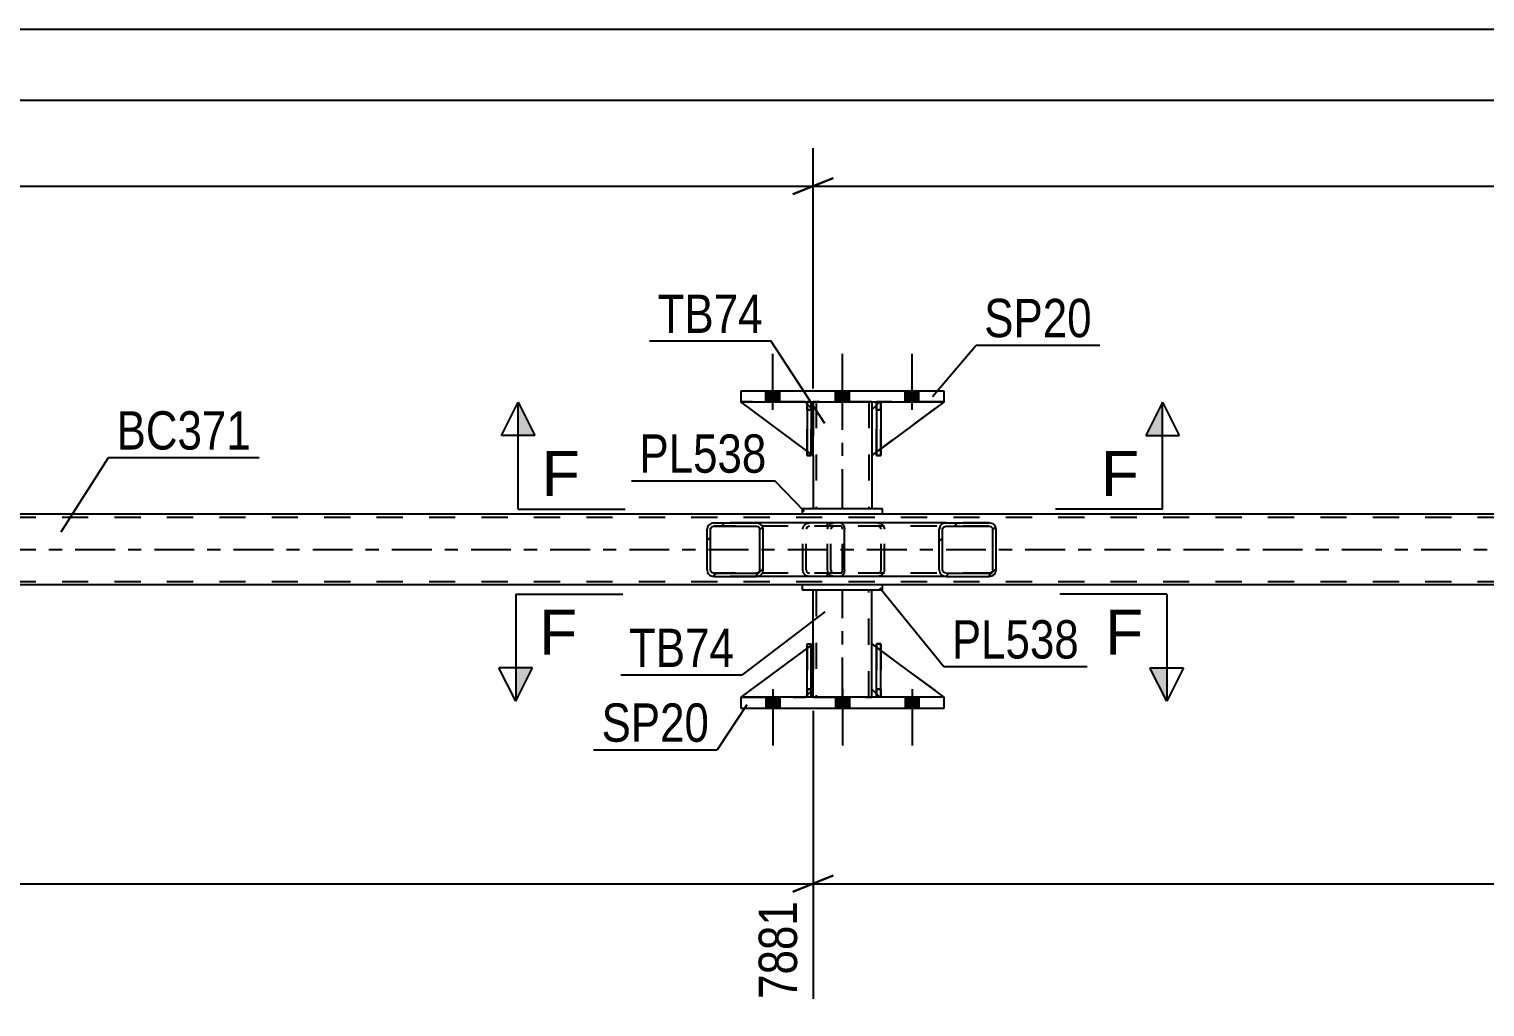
# Model space of a CAD drawing. Header units: millimetres. Extents: x 0 to 841, y 0 to 594.
# Drawn here: x 269 to 377.8, y 212.9 to 286 of the extents above; entities that cross this region are included whole.
import ezdxf

# ---------------------------------------------------------------- set-up
doc = ezdxf.new("R2010")
doc.units = ezdxf.units.MM
doc.linetypes.add('DXK_LINE_DOT2', pattern=[3.9198, 1.9599, -1.9599])
doc.linetypes.add('DXK_LINE_DOT3', pattern=[5.9187, 2.979, -0.9799, 0.9799, -0.9799])
doc.styles.add('Arial', font='ARIAL.TTF', dxfattribs={"height": 0.2})
doc.styles.add('Arial Narrow', font='ARIALN.TTF', dxfattribs={"height": 0.2})

# ---------------------------------------------------------------- blocks, each defined once
blk = doc.blocks.new('Bolt-814521622-2809 - 2731')
at = {"linetype": 'Continuous'}
for points in [[(324.07, 258.15), (325.11, 258.15), (325.11, 258.95), (324.07, 258.95)], [(324.07, 258.15), (325.11, 258.15), (325.11, 258.95), (324.07, 258.95)], [(324.07, 258.15), (325.11, 258.15), (325.11, 258.95), (324.07, 258.95)], [(329.27, 258.15), (330.31, 258.15), (330.31, 258.95), (329.27, 258.95)], [(329.27, 258.15), (330.31, 258.15), (330.31, 258.95), (329.27, 258.95)], [(334.47, 258.15), (335.51, 258.15), (335.51, 258.95), (334.47, 258.95)], [(334.47, 258.15), (335.51, 258.15), (335.51, 258.95), (334.47, 258.95)], [(334.47, 258.15), (335.51, 258.15), (335.51, 258.95), (334.47, 258.95)]]:
    blk.add_hatch(color=1, dxfattribs=at).paths.add_polyline_path(points)
at = {"color": 1, "linetype": 'Continuous'}
for p, q in [((324.59, 257.55), (324.59, 261.75)), ((324.59, 257.55), (324.59, 261.75)), ((324.59, 257.55), (324.59, 261.75)), ((329.79, 257.55), (329.79, 261.75)), ((329.79, 257.55), (329.79, 261.75)), ((334.99, 257.55), (334.99, 261.75)), ((334.99, 257.55), (334.99, 261.75)), ((334.99, 257.55), (334.99, 261.75)), ((324.07, 258.15), (324.07, 258.95)), ((324.07, 258.15), (324.07, 258.95)), ((324.07, 258.15), (324.07, 258.95)), ((325.11, 258.15), (325.11, 258.95)), ((325.11, 258.15), (325.11, 258.95)), ((325.11, 258.15), (325.11, 258.95)), ((329.27, 258.15), (329.27, 258.95)), ((329.27, 258.15), (329.27, 258.95)), ((330.31, 258.15), (330.31, 258.95)), ((330.31, 258.15), (330.31, 258.95)), ((334.47, 258.15), (334.47, 258.95)), ((334.47, 258.15), (334.47, 258.95)), ((334.47, 258.15), (334.47, 258.95)), ((335.51, 258.15), (335.51, 258.95)), ((335.51, 258.15), (335.51, 258.95)), ((335.51, 258.15), (335.51, 258.95))]:
    blk.add_line(p, q, dxfattribs=at)
blk = doc.blocks.new('Bolt-814521622-2810 - 2731')
at = {"linetype": 'Continuous'}
for points in [[(325.11, 236.07), (324.07, 236.07), (324.07, 235.27), (325.11, 235.27)], [(325.11, 236.07), (324.07, 236.07), (324.07, 235.27), (325.11, 235.27)], [(325.11, 236.07), (324.07, 236.07), (324.07, 235.27), (325.11, 235.27)], [(330.31, 236.07), (329.27, 236.07), (329.27, 235.27), (330.31, 235.27)], [(330.31, 236.07), (329.27, 236.07), (329.27, 235.27), (330.31, 235.27)], [(335.51, 236.07), (334.47, 236.07), (334.47, 235.27), (335.51, 235.27)], [(335.51, 236.07), (334.47, 236.07), (334.47, 235.27), (335.51, 235.27)], [(335.51, 236.07), (334.47, 236.07), (334.47, 235.27), (335.51, 235.27)]]:
    blk.add_hatch(color=1, dxfattribs=at).paths.add_polyline_path(points)
at = {"color": 1, "linetype": 'Continuous'}
for p, q in [((324.59, 236.67), (324.59, 232.47)), ((324.59, 236.67), (324.59, 232.47)), ((324.59, 236.67), (324.59, 232.47)), ((329.79, 236.67), (329.79, 232.47)), ((329.79, 236.67), (329.79, 232.47)), ((334.99, 236.67), (334.99, 232.47)), ((334.99, 236.67), (334.99, 232.47)), ((334.99, 236.67), (334.99, 232.47)), ((324.07, 236.07), (324.07, 235.27)), ((324.07, 236.07), (324.07, 235.27)), ((324.07, 236.07), (324.07, 235.27)), ((325.11, 236.07), (325.11, 235.27)), ((325.11, 236.07), (325.11, 235.27)), ((325.11, 236.07), (325.11, 235.27)), ((329.27, 236.07), (329.27, 235.27)), ((329.27, 236.07), (329.27, 235.27)), ((330.31, 236.07), (330.31, 235.27)), ((330.31, 236.07), (330.31, 235.27)), ((334.47, 236.07), (334.47, 235.27)), ((334.47, 236.07), (334.47, 235.27)), ((334.47, 236.07), (334.47, 235.27)), ((335.51, 236.07), (335.51, 235.27)), ((335.51, 236.07), (335.51, 235.27)), ((335.51, 236.07), (335.51, 235.27))]:
    blk.add_line(p, q, dxfattribs=at)
blk = doc.blocks.new('Part-814521622-2860 - 2731')
at = {"color": 7, "linetype": 'DXK_LINE_DOT2'}
for p, q in [((724.18, 249.51), (65.27, 249.51)), ((332.79, 249.75), (326.79, 249.75)), ((724.18, 244.71), (65.27, 244.71)), ((332.79, 244.47), (326.79, 244.47))]:
    blk.add_line(p, q, dxfattribs=at)
at = {"color": 2, "linetype": 'Continuous'}
for p, q in [((326.79, 249.75), (162.52, 249.75)), ((582.19, 249.75), (332.79, 249.75)), ((326.79, 244.47), (162.52, 244.47)), ((582.19, 244.47), (332.79, 244.47))]:
    blk.add_line(p, q, dxfattribs=at)
at = {"color": 7, "linetype": 'DXK_LINE_DOT3'}
blk.add_line((65.27, 247.11), (724.18, 247.11), dxfattribs=at)
blk = doc.blocks.new('Part-814521622-2909 - 2731')
at = {"color": 2, "linetype": 'Continuous'}
for p, q in [((332.79, 250.15), (326.79, 250.15)), ((326.79, 249.75), (326.79, 250.15)), ((332.79, 249.75), (326.79, 249.75)), ((332.79, 249.75), (332.79, 250.15))]:
    blk.add_line(p, q, dxfattribs=at)
blk = doc.blocks.new('Part-814521622-2921 - 2731')
at = {"linetype": 'Continuous'}
h = blk.add_hatch(dxfattribs=at)
h.set_pattern_fill('', scale=0.7, style=0, pattern_type=0)
h.set_pattern_definition([(45, (323.8251, 248.8128), (-1.57154, 1.57154), [])])
h.paths.add_polyline_path([(323.86, 248.63), (323.83, 248.81), (323.72, 248.97), (323.55, 249.07), (323.36, 249.11), (320.18, 249.11), (319.98, 249.07), (319.82, 248.97), (319.71, 248.81), (319.67, 248.63), (319.67, 245.59), (319.71, 245.41), (319.82, 245.25), (319.98, 245.15), (320.18, 245.11), (323.36, 245.11), (323.55, 245.15), (323.72, 245.25), (323.83, 245.41), (323.86, 245.59)])
h.paths.add_polyline_path([(323.59, 245.5), (323.54, 245.42), (323.46, 245.37), (323.36, 245.35), (320.18, 245.35), (320.08, 245.37), (320, 245.42), (319.94, 245.5), (319.92, 245.59), (319.92, 248.63), (319.94, 248.72), (320, 248.8), (320.08, 248.85), (320.18, 248.87), (323.36, 248.87), (323.46, 248.85), (323.54, 248.8), (323.59, 248.72), (323.61, 248.63), (323.61, 245.59)])
at = {"color": 2, "linetype": 'Continuous'}
for p, q in [((319.71, 248.81), (319.67, 248.63)), ((319.67, 245.59), (319.67, 248.63)), ((319.92, 248.63), (319.94, 248.72)), ((319.92, 245.59), (319.92, 248.63)), ((319.94, 248.72), (320, 248.8)), ((320.18, 249.11), (319.98, 249.07)), ((320, 248.8), (320.08, 248.85)), ((320.08, 248.85), (320.18, 248.87)), ((320.18, 249.11), (323.36, 249.11)), ((320.18, 248.87), (323.36, 248.87)), ((329.66, 249.11), (323.36, 249.11)), ((323.55, 249.07), (323.36, 249.11)), ((323.36, 248.87), (323.46, 248.85)), ((323.46, 248.85), (323.54, 248.8)), ((323.54, 248.8), (323.59, 248.72)), ((323.59, 248.72), (323.61, 248.63)), ((323.61, 245.59), (323.61, 248.63)), ((323.86, 248.63), (323.83, 248.81)), ((323.86, 245.59), (323.86, 248.63)), ((329.66, 249.11), (329.76, 249.07)), ((329.76, 249.07), (329.85, 248.97)), ((329.85, 248.97), (329.91, 248.81)), ((329.91, 248.81), (329.93, 248.63)), ((329.93, 245.59), (329.93, 248.63)), ((319.67, 245.59), (319.71, 245.41)), ((319.94, 245.5), (319.92, 245.59)), ((320, 245.42), (319.94, 245.5)), ((319.98, 245.15), (320.18, 245.11)), ((320.08, 245.37), (320, 245.42)), ((320.18, 245.35), (320.08, 245.37)), ((320.18, 245.35), (323.36, 245.35)), ((320.18, 245.11), (323.36, 245.11)), ((323.46, 245.37), (323.36, 245.35)), ((323.36, 245.11), (323.55, 245.15)), ((329.66, 245.11), (323.36, 245.11)), ((323.54, 245.42), (323.46, 245.37)), ((323.59, 245.5), (323.54, 245.42)), ((323.61, 245.59), (323.59, 245.5)), ((323.83, 245.41), (323.86, 245.59)), ((329.76, 245.15), (329.66, 245.11)), ((329.85, 245.25), (329.76, 245.15)), ((329.91, 245.41), (329.85, 245.25)), ((329.93, 245.59), (329.91, 245.41))]:
    blk.add_line(p, q, dxfattribs=at)
at = {"color": 7, "linetype": 'DXK_LINE_DOT2'}
for p, q in [((323.36, 249.11), (320.18, 249.11)), ((329.66, 248.87), (320.18, 248.87)), ((326.82, 248.63), (326.86, 248.81)), ((326.82, 245.59), (326.82, 248.63)), ((327.09, 248.72), (327.08, 248.63)), ((327.08, 245.59), (327.08, 248.63)), ((327.15, 248.8), (327.09, 248.72)), ((327.13, 249.07), (327.33, 249.11)), ((327.23, 248.85), (327.15, 248.8)), ((327.33, 248.87), (327.23, 248.85)), ((328.67, 248.87), (328.67, 249.11)), ((329.71, 248.85), (329.66, 248.87)), ((329.76, 248.8), (329.71, 248.85)), ((329.79, 248.72), (329.76, 248.8)), ((329.8, 248.63), (329.79, 248.72)), ((329.8, 245.59), (329.8, 248.63)), ((329.66, 245.35), (320.18, 245.35)), ((323.36, 245.11), (320.18, 245.11)), ((326.86, 245.41), (326.82, 245.59)), ((327.08, 245.59), (327.09, 245.5)), ((327.09, 245.5), (327.15, 245.42)), ((327.33, 245.11), (327.13, 245.15)), ((327.15, 245.42), (327.17, 245.41)), ((327.17, 245.41), (327.23, 245.37)), ((327.23, 245.37), (327.33, 245.35)), ((328.67, 245.11), (328.67, 245.35)), ((329.66, 245.35), (329.71, 245.37)), ((329.71, 245.37), (329.76, 245.42)), ((329.76, 245.42), (329.79, 245.5)), ((329.79, 245.5), (329.8, 245.59))]:
    blk.add_line(p, q, dxfattribs=at)
at = {"color": 2, "linetype": 'Continuous'}
for centre, start, end in [((320.16, 248.61), 111.1941, 156.1506), ((323.38, 248.61), 23.8494, 68.8059), ((320.16, 245.6), 203.8494, 248.8059), ((323.38, 245.6), 291.1941, 336.1506)]:
    blk.add_arc(centre, 0.492, start, end, dxfattribs=at)
at = {"color": 7, "linetype": 'DXK_LINE_DOT2'}
for centre, start, end in [((327.31, 248.61), 111.1941, 156.1506), ((327.31, 245.6), 203.8494, 248.8059)]:
    blk.add_arc(centre, 0.492, start, end, dxfattribs=at)
blk = doc.blocks.new('Part-814521622-2938 - 2731')
at = {"color": 2, "linetype": 'Continuous'}
for p, q in [((327.59, 258.15), (327.59, 257.55)), ((331.99, 258.15), (331.99, 257.55)), ((327.59, 254.15), (327.59, 250.15)), ((331.99, 254.15), (331.99, 250.15))]:
    blk.add_line(p, q, dxfattribs=at)
at = {"color": 7, "linetype": 'DXK_LINE_DOT2'}
for p, q in [((331.99, 258.15), (327.59, 258.15)), ((327.83, 258.15), (327.83, 250.15)), ((331.75, 258.15), (331.75, 250.15)), ((327.59, 257.55), (327.59, 254.15)), ((331.99, 257.55), (331.99, 254.15)), ((331.99, 250.15), (327.59, 250.15))]:
    blk.add_line(p, q, dxfattribs=at)
at = {"color": 7, "linetype": 'DXK_LINE_DOT3'}
blk.add_line((329.79, 250.15), (329.79, 258.15), dxfattribs=at)
blk = doc.blocks.new('Part-814521622-2940 - 2731')
at = {"color": 7, "linetype": 'DXK_LINE_DOT2'}
for p, q in [((327.14, 257.55), (327.14, 258.15)), ((327.14, 258.15), (327.14, 258.15)), ((327.14, 258.15), (327.14, 254.15)), ((327.46, 258.15), (327.14, 258.15)), ((327.46, 257.55), (327.46, 258.15)), ((327.46, 254.15), (327.46, 258.15)), ((327.14, 254.15), (327.14, 257.55)), ((327.14, 257.55), (327.46, 257.55)), ((327.46, 257.55), (327.46, 254.15)), ((327.14, 254.15), (327.46, 254.15))]:
    blk.add_line(p, q, dxfattribs=at)
blk = doc.blocks.new('Part-814521622-2941 - 2731')
at = {"color": 7, "linetype": 'DXK_LINE_DOT2'}
for p, q in [((332.34, 257.55), (332.34, 258.15)), ((332.34, 258.15), (332.34, 258.15)), ((332.34, 258.15), (332.34, 254.15)), ((332.66, 258.15), (332.34, 258.15)), ((332.66, 257.55), (332.66, 258.15)), ((332.66, 254.15), (332.66, 258.15)), ((332.34, 254.15), (332.34, 257.55)), ((332.34, 257.55), (332.66, 257.55)), ((332.66, 257.55), (332.66, 254.15)), ((332.34, 254.15), (332.66, 254.15))]:
    blk.add_line(p, q, dxfattribs=at)
blk = doc.blocks.new('Part-814521622-2946 - 2731')
at = {"color": 2, "linetype": 'Continuous'}
for p, q in [((322.19, 236.07), (322.19, 235.27)), ((337.39, 236.07), (322.19, 236.07)), ((322.19, 235.27), (337.39, 235.27)), ((337.39, 235.27), (337.39, 236.07))]:
    blk.add_line(p, q, dxfattribs=at)
blk = doc.blocks.new('Part-814521622-2951 - 2731')
at = {"color": 2, "linetype": 'Continuous'}
for p, q in [((337.39, 258.95), (322.19, 258.95)), ((322.19, 258.95), (322.19, 258.15)), ((322.19, 258.15), (337.39, 258.15)), ((337.39, 258.15), (337.39, 258.95))]:
    blk.add_line(p, q, dxfattribs=at)
blk = doc.blocks.new('Part-814521622-2956 - 2731')
at = {"color": 2, "linetype": 'Continuous'}
for p, q in [((327.59, 240.07), (327.59, 244.07)), ((331.99, 240.07), (331.99, 244.07)), ((327.59, 236.07), (327.59, 236.67)), ((331.99, 236.07), (331.99, 236.67))]:
    blk.add_line(p, q, dxfattribs=at)
at = {"color": 7, "linetype": 'DXK_LINE_DOT2'}
for p, q in [((331.99, 244.07), (327.59, 244.07)), ((327.83, 244.07), (327.83, 236.07)), ((331.75, 236.07), (331.75, 244.07)), ((327.59, 236.67), (327.59, 240.07)), ((331.99, 236.67), (331.99, 240.07)), ((327.59, 236.07), (331.99, 236.07))]:
    blk.add_line(p, q, dxfattribs=at)
at = {"color": 7, "linetype": 'DXK_LINE_DOT3'}
blk.add_line((329.79, 236.07), (329.79, 244.07), dxfattribs=at)
blk = doc.blocks.new('Part-814521622-2961 - 2731')
at = {"color": 2, "linetype": 'Continuous'}
for p, q in [((332.79, 244.47), (326.79, 244.47)), ((326.79, 244.07), (326.79, 244.47)), ((332.79, 244.07), (326.79, 244.07)), ((332.79, 244.07), (332.79, 244.47))]:
    blk.add_line(p, q, dxfattribs=at)
blk = doc.blocks.new('Part-814521622-2973 - 2731')
at = {"linetype": 'Continuous'}
h = blk.add_hatch(dxfattribs=at)
h.set_pattern_fill('', scale=0.7, style=0, pattern_type=0)
h.set_pattern_definition([(45, (341.236, 248.8128), (-1.57154, 1.57154), [])])
h.paths.add_polyline_path([(341.27, 248.63), (341.24, 248.81), (341.13, 248.97), (340.96, 249.07), (340.76, 249.11), (337.53, 249.11), (337.33, 249.07), (337.17, 248.97), (337.06, 248.81), (337.02, 248.63), (337.02, 245.59), (337.06, 245.41), (337.17, 245.25), (337.33, 245.15), (337.53, 245.11), (340.76, 245.11), (340.96, 245.15), (341.13, 245.25), (341.24, 245.41), (341.27, 245.59)])
h.paths.add_polyline_path([(341, 245.5), (340.94, 245.42), (340.86, 245.37), (340.76, 245.35), (337.53, 245.35), (337.43, 245.37), (337.35, 245.42), (337.29, 245.5), (337.27, 245.59), (337.27, 248.63), (337.29, 248.72), (337.35, 248.8), (337.43, 248.85), (337.53, 248.87), (340.76, 248.87), (340.86, 248.85), (340.94, 248.8), (341, 248.72), (341.02, 248.63), (341.02, 245.59)])
at = {"color": 7, "linetype": 'DXK_LINE_DOT2'}
for p, q in [((328.67, 248.63), (328.71, 248.81)), ((328.67, 245.59), (328.67, 248.63)), ((328.94, 248.72), (328.92, 248.63)), ((328.92, 245.59), (328.92, 248.63)), ((329, 248.8), (328.94, 248.72)), ((328.98, 249.07), (329.18, 249.11)), ((329.08, 248.85), (329, 248.8)), ((329.18, 248.87), (329.08, 248.85)), ((329.66, 249.11), (329.18, 249.11)), ((340.76, 248.87), (329.18, 248.87)), ((332.41, 249.11), (332.61, 249.07)), ((332.51, 248.85), (332.41, 248.87)), ((332.6, 248.8), (332.51, 248.85)), ((332.65, 248.72), (332.6, 248.8)), ((332.67, 248.63), (332.65, 248.72)), ((332.67, 245.59), (332.67, 248.63)), ((332.89, 248.81), (332.93, 248.63)), ((332.93, 245.59), (332.93, 248.63)), ((340.76, 249.11), (337.53, 249.11)), ((328.71, 245.41), (328.67, 245.59)), ((328.92, 245.59), (328.94, 245.5)), ((328.94, 245.5), (329, 245.42)), ((329.18, 245.11), (328.98, 245.15)), ((329, 245.42), (329.08, 245.37)), ((329.08, 245.37), (329.18, 245.35)), ((340.76, 245.35), (329.18, 245.35)), ((329.66, 245.11), (329.18, 245.11)), ((332.41, 245.35), (332.51, 245.37)), ((332.61, 245.15), (332.41, 245.11)), ((332.51, 245.37), (332.6, 245.42)), ((332.6, 245.42), (332.65, 245.5)), ((332.65, 245.5), (332.67, 245.59)), ((332.93, 245.59), (332.89, 245.41)), ((337.53, 245.11), (340.76, 245.11))]:
    blk.add_line(p, q, dxfattribs=at)
at = {"color": 2, "linetype": 'Continuous'}
for p, q in [((337.53, 249.11), (329.66, 249.11)), ((337.06, 248.81), (337.02, 248.63)), ((337.02, 245.59), (337.02, 248.63)), ((337.27, 248.63), (337.29, 248.72)), ((337.27, 245.59), (337.27, 248.63)), ((337.29, 248.72), (337.35, 248.8)), ((337.53, 249.11), (337.33, 249.07)), ((337.35, 248.8), (337.43, 248.85)), ((337.43, 248.85), (337.53, 248.87)), ((337.53, 249.11), (340.76, 249.11)), ((337.53, 248.87), (340.76, 248.87)), ((340.96, 249.07), (340.76, 249.11)), ((340.76, 248.87), (340.86, 248.85)), ((340.86, 248.85), (340.94, 248.8)), ((340.94, 248.8), (341, 248.72)), ((341, 248.72), (341.02, 248.63)), ((341.02, 245.59), (341.02, 248.63)), ((341.27, 248.63), (341.24, 248.81)), ((341.27, 245.59), (341.27, 248.63)), ((337.53, 245.11), (329.66, 245.11)), ((337.02, 245.59), (337.06, 245.41)), ((337.29, 245.5), (337.27, 245.59)), ((337.35, 245.42), (337.29, 245.5)), ((337.33, 245.15), (337.53, 245.11)), ((337.43, 245.37), (337.35, 245.42)), ((337.53, 245.35), (337.43, 245.37)), ((337.53, 245.35), (340.76, 245.35)), ((337.53, 245.11), (340.76, 245.11)), ((340.86, 245.37), (340.76, 245.35)), ((340.76, 245.11), (340.96, 245.15)), ((340.94, 245.42), (340.86, 245.37)), ((341, 245.5), (340.94, 245.42)), ((341.02, 245.59), (341, 245.5)), ((341.24, 245.41), (341.27, 245.59))]:
    blk.add_line(p, q, dxfattribs=at)
at = {"color": 7, "linetype": 'DXK_LINE_DOT2'}
for centre, start, end in [((329.16, 248.61), 110.7583, 155.68), ((332.43, 248.61), 24.32, 69.2417), ((329.16, 245.61), 204.32, 249.2417), ((332.43, 245.61), 290.7583, 335.68)]:
    blk.add_arc(centre, 0.496, start, end, dxfattribs=at)
at = {"color": 2, "linetype": 'Continuous'}
for centre, start, end in [((337.51, 248.61), 110.7583, 155.68), ((340.78, 248.61), 24.32, 69.2417), ((337.51, 245.61), 204.32, 249.2417), ((340.78, 245.61), 290.7583, 335.68)]:
    blk.add_arc(centre, 0.496, start, end, dxfattribs=at)
blk = doc.blocks.new('Part-814521622-2992 - 2731')
at = {"color": 7, "linetype": 'DXK_LINE_DOT2'}
for p, q in [((332.59, 258.15), (332.34, 257.9)), ((337.39, 258.15), (332.59, 258.15)), ((332.66, 254.65), (332.34, 254.41))]:
    blk.add_line(p, q, dxfattribs=at)
at = {"color": 2, "linetype": 'Continuous'}
for p, q in [((337.39, 258.15), (332.66, 254.65)), ((332.34, 257.9), (331.99, 257.55)), ((331.99, 257.55), (331.99, 254.15)), ((332.34, 254.41), (331.99, 254.15))]:
    blk.add_line(p, q, dxfattribs=at)
blk = doc.blocks.new('Part-814521622-2993 - 2731')
at = {"color": 7, "linetype": 'DXK_LINE_DOT2'}
for p, q in [((332.59, 258.15), (331.99, 257.55)), ((331.99, 254.15), (337.39, 258.15)), ((337.39, 258.15), (332.59, 258.15)), ((331.99, 257.55), (331.99, 254.15))]:
    blk.add_line(p, q, dxfattribs=at)
blk = doc.blocks.new('Part-814521622-2994 - 2731')
at = {"color": 2, "linetype": 'Continuous'}
for p, q in [((327.14, 254.48), (322.19, 258.15)), ((327.14, 258), (326.99, 258.15)), ((327.59, 257.55), (327.46, 257.68)), ((327.59, 257.55), (327.59, 257.55)), ((327.59, 254.15), (327.59, 257.55)), ((327.46, 254.24), (327.59, 254.15)), ((327.59, 254.15), (327.59, 254.15))]:
    blk.add_line(p, q, dxfattribs=at)
at = {"color": 7, "linetype": 'DXK_LINE_DOT2'}
for p, q in [((326.99, 258.15), (322.19, 258.15)), ((326.99, 258.15), (327.59, 257.55)), ((327.46, 257.68), (327.14, 258)), ((327.59, 257.55), (327.59, 254.15)), ((327.46, 254.24), (327.14, 254.48))]:
    blk.add_line(p, q, dxfattribs=at)
blk = doc.blocks.new('Part-814521622-2995 - 2731')
at = {"color": 7, "linetype": 'DXK_LINE_DOT2'}
for p, q in [((327.59, 254.15), (322.19, 258.15)), ((322.19, 258.15), (326.99, 258.15)), ((326.99, 258.15), (327.59, 257.55)), ((327.59, 257.55), (326.99, 258.15)), ((327.59, 257.55), (327.59, 254.15)), ((327.59, 257.55), (327.59, 257.55)), ((327.59, 257.55), (327.59, 254.15))]:
    blk.add_line(p, q, dxfattribs=at)
blk = doc.blocks.new('Part-814521622-2996 - 2731')
at = {"color": 2, "linetype": 'Continuous'}
for p, q in [((327.46, 258.15), (327.14, 258.15)), ((327.14, 258.15), (327.14, 254.15)), ((327.46, 258.15), (327.46, 258.15)), ((327.46, 258.15), (327.46, 254.15)), ((327.46, 254.15), (327.14, 254.15))]:
    blk.add_line(p, q, dxfattribs=at)
at = {"color": 7, "linetype": 'DXK_LINE_DOT2'}
for p, q in [((327.14, 257.55), (327.14, 258.15)), ((327.46, 257.55), (327.46, 258.15)), ((327.46, 258.15), (327.46, 258.15)), ((327.46, 257.55), (327.14, 257.55)), ((327.14, 257.55), (327.14, 254.15)), ((327.46, 254.15), (327.46, 257.55))]:
    blk.add_line(p, q, dxfattribs=at)
blk = doc.blocks.new('Part-814521622-2997 - 2731')
at = {"color": 2, "linetype": 'Continuous'}
for p, q in [((332.66, 258.15), (332.34, 258.15)), ((332.34, 258.15), (332.34, 254.15)), ((332.66, 258.15), (332.66, 258.15)), ((332.66, 258.15), (332.66, 254.15)), ((332.66, 254.15), (332.34, 254.15))]:
    blk.add_line(p, q, dxfattribs=at)
at = {"color": 7, "linetype": 'DXK_LINE_DOT2'}
for p, q in [((332.34, 257.55), (332.34, 258.15)), ((332.66, 257.55), (332.66, 258.15)), ((332.66, 258.15), (332.66, 258.15)), ((332.66, 257.55), (332.34, 257.55)), ((332.34, 257.55), (332.34, 254.15)), ((332.66, 254.15), (332.66, 257.55))]:
    blk.add_line(p, q, dxfattribs=at)
blk = doc.blocks.new('Part-814521622-3018 - 2731')
at = {"color": 2, "linetype": 'Continuous'}
for p, q in [((331.99, 236.67), (331.99, 240.07)), ((332.34, 239.81), (331.99, 240.07)), ((337.38, 236.07), (332.66, 239.57)), ((332.34, 236.32), (331.99, 236.67))]:
    blk.add_line(p, q, dxfattribs=at)
at = {"color": 7, "linetype": 'DXK_LINE_DOT2'}
for p, q in [((332.66, 239.57), (332.34, 239.81)), ((332.59, 236.07), (332.34, 236.32)), ((337.39, 236.07), (332.59, 236.07)), ((337.38, 236.07), (337.39, 236.07)), ((337.39, 236.07), (337.38, 236.07))]:
    blk.add_line(p, q, dxfattribs=at)
blk = doc.blocks.new('Part-814521622-3019 - 2731')
at = {"color": 7, "linetype": 'DXK_LINE_DOT2'}
for p, q in [((331.99, 236.67), (331.99, 240.07)), ((331.99, 240.07), (337.39, 236.07)), ((332.59, 236.07), (331.99, 236.67)), ((337.39, 236.07), (332.59, 236.07))]:
    blk.add_line(p, q, dxfattribs=at)
blk = doc.blocks.new('Part-814521622-3021 - 2731')
at = {"color": 2, "linetype": 'Continuous'}
for p, q in [((327.14, 239.74), (322.19, 236.07)), ((327.59, 240.07), (327.46, 239.98)), ((327.59, 236.67), (327.59, 240.07)), ((327.14, 236.22), (326.99, 236.07)), ((327.59, 236.67), (327.46, 236.54)), ((327.59, 236.67), (327.59, 236.67))]:
    blk.add_line(p, q, dxfattribs=at)
at = {"color": 7, "linetype": 'DXK_LINE_DOT2'}
for p, q in [((327.46, 239.98), (327.14, 239.74)), ((327.59, 236.67), (327.59, 240.07)), ((327.59, 236.67), (326.99, 236.07)), ((327.46, 236.54), (327.14, 236.22)), ((322.19, 236.07), (326.99, 236.07))]:
    blk.add_line(p, q, dxfattribs=at)
blk = doc.blocks.new('Part-814521622-3022 - 2731')
at = {"color": 7, "linetype": 'DXK_LINE_DOT2'}
for p, q in [((327.59, 240.07), (322.19, 236.07)), ((327.59, 236.67), (327.59, 240.07)), ((327.59, 240.07), (327.59, 236.67)), ((326.99, 236.07), (327.59, 236.67)), ((327.59, 236.67), (326.99, 236.07)), ((327.59, 236.67), (327.59, 236.67)), ((322.19, 236.07), (326.99, 236.07))]:
    blk.add_line(p, q, dxfattribs=at)
blk = doc.blocks.new('Part-814521622-3023 - 2731')
at = {"color": 2, "linetype": 'Continuous'}
for p, q in [((327.14, 236.07), (327.14, 240.07)), ((327.14, 240.07), (327.46, 240.07)), ((327.46, 236.07), (327.46, 240.07)), ((327.14, 236.07), (327.14, 236.07)), ((327.46, 236.07), (327.14, 236.07))]:
    blk.add_line(p, q, dxfattribs=at)
at = {"color": 7, "linetype": 'DXK_LINE_DOT2'}
for p, q in [((327.14, 240.07), (327.14, 236.67)), ((327.46, 236.67), (327.46, 240.07)), ((327.14, 236.67), (327.14, 236.07)), ((327.14, 236.67), (327.46, 236.67)), ((327.46, 236.07), (327.46, 236.67)), ((327.46, 236.07), (327.46, 236.07))]:
    blk.add_line(p, q, dxfattribs=at)
blk = doc.blocks.new('Part-814521622-3024 - 2731')
at = {"color": 2, "linetype": 'Continuous'}
for p, q in [((332.34, 236.07), (332.34, 240.07)), ((332.34, 240.07), (332.66, 240.07)), ((332.66, 236.07), (332.66, 240.07)), ((332.34, 236.07), (332.34, 236.07)), ((332.66, 236.07), (332.34, 236.07))]:
    blk.add_line(p, q, dxfattribs=at)
at = {"color": 7, "linetype": 'DXK_LINE_DOT2'}
for p, q in [((332.34, 240.07), (332.34, 236.67)), ((332.66, 236.67), (332.66, 240.07)), ((332.34, 236.67), (332.34, 236.07)), ((332.34, 236.67), (332.66, 236.67)), ((332.66, 236.07), (332.66, 236.67)), ((332.66, 236.07), (332.66, 236.07))]:
    blk.add_line(p, q, dxfattribs=at)
blk = doc.blocks.new('Part-814521622-3025 - 2731')
at = {"color": 7, "linetype": 'DXK_LINE_DOT2'}
for p, q in [((327.14, 240.07), (327.46, 240.07)), ((327.14, 236.67), (327.14, 240.07)), ((327.14, 240.07), (327.14, 236.07)), ((327.46, 240.07), (327.46, 236.67)), ((327.46, 236.07), (327.46, 239.98)), ((327.46, 236.67), (327.14, 236.67)), ((327.14, 236.07), (327.14, 236.67)), ((327.46, 236.67), (327.46, 236.07)), ((327.46, 236.07), (327.14, 236.07)), ((327.46, 236.07), (327.46, 236.07))]:
    blk.add_line(p, q, dxfattribs=at)
blk = doc.blocks.new('Part-814521622-3026 - 2731')
at = {"color": 7, "linetype": 'DXK_LINE_DOT2'}
for p, q in [((332.66, 240.07), (332.34, 240.07)), ((332.34, 236.67), (332.34, 240.07)), ((332.34, 240.07), (332.34, 236.07)), ((332.66, 240.07), (332.66, 236.67)), ((332.66, 236.07), (332.66, 240.07)), ((332.66, 236.67), (332.34, 236.67)), ((332.34, 236.07), (332.34, 236.67)), ((332.66, 236.67), (332.66, 236.07)), ((332.66, 236.07), (332.34, 236.07)), ((332.66, 236.07), (332.66, 236.07))]:
    blk.add_line(p, q, dxfattribs=at)
blk = doc.blocks.new('StraightDimension-814521622-3153 - 2731')
at = {"color": 7, "linetype": 'Continuous'}
for p, q in [((327.59, 235.07), (327.59, 213.53)), ((329.09, 222.74), (326.09, 221.54)), ((327.59, 222.14), (582.99, 222.14))]:
    blk.add_line(p, q, dxfattribs=at)
blk = doc.blocks.new('StraightDimension-814521622-3159 - 2731')
at = {"color": 7, "linetype": 'Continuous'}
for p, q in [((327.59, 235.07), (327.59, 213.53)), ((157.32, 222.14), (327.59, 222.14)), ((326.09, 221.54), (329.09, 222.74))]:
    blk.add_line(p, q, dxfattribs=at)
at = {"color": 0, "linetype": 'Continuous'}
blk.add_wipeout([(326.99, 221.44), (322.79, 221.44), (322.79, 212.93), (326.99, 212.93)], dxfattribs=at)
at = {"color": 3, "linetype": 'Continuous', "style": 'Arial Narrow'}
blk.add_text('7881', height=2.863, rotation=90.0002, dxfattribs=at).set_placement((326.39, 213.53))
blk = doc.blocks.new('StraightDimension-814521622-3166 - 2731')
at = {"color": 7, "linetype": 'Continuous'}
blk.add_line((56.01, 286.02), (733.44, 286.02), dxfattribs=at)
blk = doc.blocks.new('StraightDimension-814521622-3177 - 2731')
at = {"color": 7, "linetype": 'Continuous'}
for p, q in [((327.59, 259.15), (327.59, 277.12)), ((157.32, 274.27), (327.59, 274.27)), ((326.09, 273.67), (329.09, 274.87))]:
    blk.add_line(p, q, dxfattribs=at)
blk = doc.blocks.new('StraightDimension-814521622-3183 - 2731')
at = {"color": 7, "linetype": 'Continuous'}
for p, q in [((327.59, 259.15), (327.59, 277.12)), ((329.09, 274.87), (326.09, 273.67)), ((327.59, 274.27), (582.99, 274.27))]:
    blk.add_line(p, q, dxfattribs=at)
blk = doc.blocks.new('StraightDimension-814521622-7570 - 2731')
at = {"color": 7, "linetype": 'Continuous'}
blk.add_line((56.65, 280.71), (732.8, 280.71), dxfattribs=at)
blk = doc.blocks.new('Mark-814521622-2856 - 2731')
at = {"color": 30, "linetype": 'Continuous'}
for p, q in [((271.38, 248.44), (274.92, 253.99)), ((274.92, 253.99), (286.17, 253.99))]:
    blk.add_line(p, q, dxfattribs=at)
at = {"color": 0}
blk.add_wipeout([(285.57, 254.59), (285.57, 257.59), (275.52, 257.59), (275.52, 254.59)], dxfattribs=at)
blk.add_wipeout([(285.57, 254.59), (285.57, 257.59), (275.52, 257.59), (275.52, 254.59)], dxfattribs=at)
at = {"color": 3, "style": 'Arial Narrow'}
blk.add_text('BC371', height=2.863, dxfattribs=at).set_placement((275.52, 254.59))
blk = doc.blocks.new('Mark-814521622-2905 - 2731')
at = {"color": 30, "linetype": 'Continuous'}
for p in [(314.01, 252.26), (326.95, 249.96)]:
    blk.add_line(p, (324.72, 252.26), dxfattribs=at)
at = {"color": 0}
blk.add_wipeout([(324.12, 252.86), (324.12, 255.86), (314.61, 255.86), (314.61, 252.86)], dxfattribs=at)
blk.add_wipeout([(324.12, 252.86), (324.12, 255.86), (314.61, 255.86), (314.61, 252.86)], dxfattribs=at)
at = {"color": 3, "style": 'Arial Narrow'}
blk.add_text('PL538', height=2.863, dxfattribs=at).set_placement((314.61, 252.86))
blk = doc.blocks.new('Mark-814521622-2934 - 2731')
at = {"color": 30, "linetype": 'Continuous'}
for p in [(315.37, 262.71), (328.48, 256.54)]:
    blk.add_line(p, (324.43, 262.71), dxfattribs=at)
at = {"color": 0}
blk.add_wipeout([(323.83, 263.31), (323.83, 266.31), (315.97, 266.31), (315.97, 263.31)], dxfattribs=at)
blk.add_wipeout([(323.83, 263.31), (323.83, 266.31), (315.97, 266.31), (315.97, 263.31)], dxfattribs=at)
at = {"color": 3, "style": 'Arial Narrow'}
blk.add_text('TB74', height=2.863, dxfattribs=at).set_placement((315.97, 263.31))
blk = doc.blocks.new('Mark-814521622-2942 - 2731')
at = {"color": 30, "linetype": 'Continuous'}
for p in [(322.65, 235.52), (311.18, 232.15)]:
    blk.add_line(p, (320.42, 232.15), dxfattribs=at)
at = {"color": 0}
blk.add_wipeout([(319.82, 232.75), (319.82, 235.75), (311.78, 235.75), (311.78, 232.75)], dxfattribs=at)
blk.add_wipeout([(319.82, 232.75), (319.82, 235.75), (311.78, 235.75), (311.78, 232.75)], dxfattribs=at)
at = {"color": 3, "style": 'Arial Narrow'}
blk.add_text('SP20', height=2.863, dxfattribs=at).set_placement((311.78, 232.75))
blk = doc.blocks.new('Mark-814521622-2947 - 2731')
at = {"color": 30, "linetype": 'Continuous'}
for p, q in [((336.53, 258.55), (339.79, 262.39)), ((339.79, 262.39), (349.03, 262.39))]:
    blk.add_line(p, q, dxfattribs=at)
at = {"color": 0}
blk.add_wipeout([(348.43, 262.99), (348.43, 265.99), (340.39, 265.99), (340.39, 262.99)], dxfattribs=at)
blk.add_wipeout([(348.43, 262.99), (348.43, 265.99), (340.39, 265.99), (340.39, 262.99)], dxfattribs=at)
at = {"color": 3, "style": 'Arial Narrow'}
blk.add_text('SP20', height=2.863, dxfattribs=at).set_placement((340.39, 262.99))
blk = doc.blocks.new('Mark-814521622-2952 - 2731')
at = {"color": 30, "linetype": 'Continuous'}
for p in [(328.48, 242.46), (313.23, 237.74)]:
    blk.add_line(p, (322.29, 237.74), dxfattribs=at)
at = {"color": 0}
blk.add_wipeout([(321.69, 238.34), (321.69, 241.34), (313.83, 241.34), (313.83, 238.34)], dxfattribs=at)
blk.add_wipeout([(321.69, 238.34), (321.69, 241.34), (313.83, 241.34), (313.83, 238.34)], dxfattribs=at)
at = {"color": 3, "style": 'Arial Narrow'}
blk.add_text('TB74', height=2.863, dxfattribs=at).set_placement((313.83, 238.34))
blk = doc.blocks.new('Mark-814521622-2957 - 2731')
at = {"color": 30, "linetype": 'Continuous'}
for p, q in [((332.59, 244.26), (337.37, 238.37)), ((337.37, 238.37), (348.08, 238.37))]:
    blk.add_line(p, q, dxfattribs=at)
at = {"color": 0}
blk.add_wipeout([(347.48, 238.97), (347.48, 241.97), (337.97, 241.97), (337.97, 238.97)], dxfattribs=at)
blk.add_wipeout([(347.48, 238.97), (347.48, 241.97), (337.97, 241.97), (337.97, 238.97)], dxfattribs=at)
at = {"color": 3, "style": 'Arial Narrow'}
blk.add_text('PL538', height=2.863, dxfattribs=at).set_placement((337.97, 238.97))
blk = doc.blocks.new('SectionMark-814521622-3224 - 2731')
at = {"linetype": 'Continuous'}
for points in [[(306.8, 255.63), (305.55, 255.63), (305.55, 258.13)], [(353.72, 255.63), (352.47, 255.63), (353.72, 258.13)]]:
    blk.add_hatch(color=6, dxfattribs=at).paths.add_polyline_path(points)
at = {"color": 6, "linetype": 'Continuous'}
for p, q in [((304.3, 255.63), (305.55, 258.13)), ((305.55, 250.13), (305.55, 258.13)), ((305.55, 258.13), (306.8, 255.63)), ((353.72, 258.13), (352.47, 255.63)), ((353.72, 250.13), (353.72, 258.13)), ((353.72, 258.13), (354.97, 255.63)), ((306.8, 255.63), (304.3, 255.63)), ((352.47, 255.63), (354.97, 255.63)), ((305.55, 250.13), (313.55, 250.13)), ((353.72, 250.13), (345.72, 250.13))]:
    blk.add_line(p, q, dxfattribs=at)
at = {"color": 0, "linetype": 'Continuous'}
for points in [[(310.15, 251.13), (310.15, 254.63), (307.3, 254.63), (307.3, 251.13)], [(351.97, 251.13), (351.97, 254.63), (349.11, 254.63), (349.11, 251.13)]]:
    blk.add_wipeout(points, dxfattribs=at)
at = {"color": 3, "linetype": 'Continuous', "style": 'Arial'}
for p in [(307.3, 251.13), (349.11, 251.13)]:
    blk.add_text('F', height=3.34, dxfattribs=at).set_placement(p)
blk = doc.blocks.new('SectionMark-814521622-3228 - 2731')
at = {"linetype": 'Continuous'}
for points in [[(305.36, 238.27), (306.61, 238.27), (305.36, 235.77)], [(352.78, 238.27), (354.03, 238.27), (354.03, 235.77)]]:
    blk.add_hatch(color=6, dxfattribs=at).paths.add_polyline_path(points)
at = {"color": 6, "linetype": 'Continuous'}
for p, q in [((305.36, 243.77), (313.36, 243.77)), ((305.36, 243.77), (305.36, 235.77)), ((354.03, 243.77), (346.03, 243.77)), ((354.03, 243.77), (354.03, 235.77)), ((305.36, 235.77), (304.11, 238.27)), ((306.61, 238.27), (304.11, 238.27)), ((305.36, 235.77), (306.61, 238.27)), ((352.78, 238.27), (355.28, 238.27)), ((354.03, 235.77), (352.78, 238.27)), ((355.28, 238.27), (354.03, 235.77))]:
    blk.add_line(p, q, dxfattribs=at)
at = {"color": 0, "linetype": 'Continuous'}
for points in [[(309.96, 239.27), (309.96, 242.77), (307.11, 242.77), (307.11, 239.27)], [(352.28, 239.27), (352.28, 242.77), (349.43, 242.77), (349.43, 239.27)]]:
    blk.add_wipeout(points, dxfattribs=at)
at = {"color": 3, "linetype": 'Continuous', "style": 'Arial'}
for p in [(307.11, 239.27), (349.43, 239.27)]:
    blk.add_text('F', height=3.34, dxfattribs=at).set_placement(p)

msp = doc.modelspace()

# ---------------------------------------------------------------- block references
for name in ['Bolt-814521622-2809 - 2731', 'Part-814521622-2951 - 2731', 'Part-814521622-2994 - 2731', 'Part-814521622-2995 - 2731', 'Part-814521622-2940 - 2731', 'Part-814521622-2996 - 2731', 'Part-814521622-2938 - 2731', 'Part-814521622-2992 - 2731', 'Part-814521622-2993 - 2731', 'Part-814521622-2941 - 2731', 'Part-814521622-2997 - 2731', 'Part-814521622-2860 - 2731', 'Part-814521622-2909 - 2731', 'Part-814521622-2921 - 2731', 'Part-814521622-2973 - 2731', 'Part-814521622-2961 - 2731', 'Part-814521622-2956 - 2731', 'Part-814521622-3021 - 2731', 'Part-814521622-3022 - 2731', 'Part-814521622-3023 - 2731', 'Part-814521622-3025 - 2731', 'Part-814521622-3018 - 2731', 'Part-814521622-3019 - 2731', 'Part-814521622-3024 - 2731', 'Part-814521622-3026 - 2731', 'Bolt-814521622-2810 - 2731', 'Part-814521622-2946 - 2731']:
    msp.add_blockref(name, (0, 0))

# ---------------------------------------------------------------- next in the draw order: block references
for name in ['StraightDimension-814521622-3166 - 2731', 'Mark-814521622-2957 - 2731', 'Mark-814521622-2952 - 2731', 'StraightDimension-814521622-3153 - 2731']:
    msp.add_blockref(name, (0, 0))

# ---------------------------------------------------------------- next in the draw order: block references
for name in ['StraightDimension-814521622-3177 - 2731', 'StraightDimension-814521622-3159 - 2731']:
    msp.add_blockref(name, (0, 0))

# ---------------------------------------------------------------- next in the draw order: block references
for name in ['StraightDimension-814521622-3183 - 2731', 'Mark-814521622-2942 - 2731']:
    msp.add_blockref(name, (0, 0))

# ---------------------------------------------------------------- next in the draw order: block references
for name in ['StraightDimension-814521622-7570 - 2731', 'SectionMark-814521622-3228 - 2731']:
    msp.add_blockref(name, (0, 0))

# ---------------------------------------------------------------- next in the draw order: block references
for name in ['Mark-814521622-2934 - 2731', 'Mark-814521622-2947 - 2731', 'Mark-814521622-2856 - 2731', 'Mark-814521622-2905 - 2731']:
    msp.add_blockref(name, (0, 0))

# ---------------------------------------------------------------- next in the draw order: block references
msp.add_blockref('SectionMark-814521622-3224 - 2731', (0, 0))

doc.saveas('drawing.dxf')
